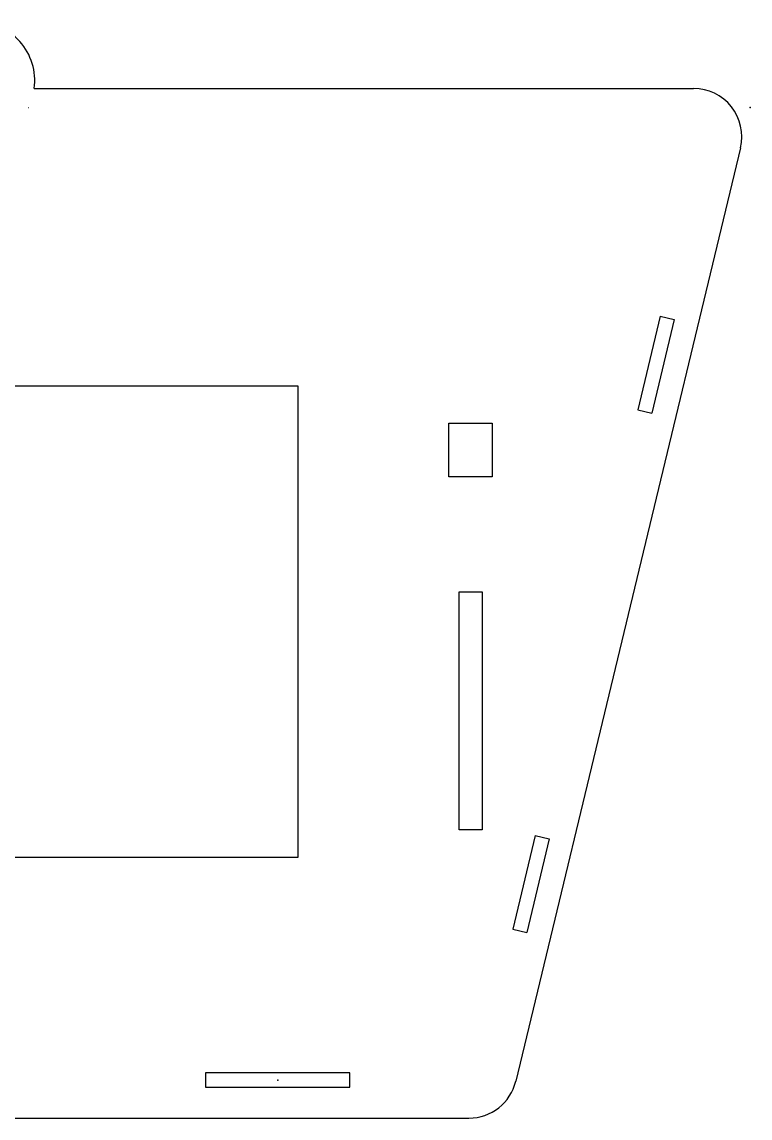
# Model space of a CAD drawing. Header units: centimetres. Extents: x 0 to 967, y -13 to 94.
# Drawn here: x 44.43 to 59.57, y 35.06 to 57.84 of the extents above; entities that cross this region are included whole.
import ezdxf

# ---------------------------------------------------------------- set-up
doc = ezdxf.new("R2010")
doc.units = ezdxf.units.CM
doc.header["$MEASUREMENT"] = 0
doc.layers.add('Picnic Basket-v2.1 v1_Picnic Basket-v2.1 v1_Picnic Basket-v1.3 v1_Picnic Basket-v1.2 v1_Picnic Basket-v1 v3_0', color=7, linetype='Continuous')

msp = doc.modelspace()

# ---------------------------------------------------------------- linework, layer by layer
at = {"layer": 'Picnic Basket-v2.1 v1_Picnic Basket-v2.1 v1_Picnic Basket-v1.3 v1_Picnic Basket-v1.2 v1_Picnic Basket-v1 v3_0'}
for p, q in [((44.691, 56.461), (58.393, 56.461)), ((44.566, 56.063), (44.567, 56.063)), ((59.365, 55.227), (54.696, 35.829)), ((57.7, 51.729), (57.232, 49.784)), ((57.7, 51.729), (57.992, 51.658)), ((57.992, 51.658), (57.524, 49.714)), ((50.174, 50.276), (33.854, 50.276)), ((50.174, 40.484), (50.174, 50.276)), ((57.232, 49.784), (57.524, 49.714)), ((53.308, 48.389), (53.308, 49.504)), ((53.308, 49.504), (54.208, 49.504)), ((54.208, 49.504), (54.208, 48.389)), ((54.208, 48.389), (53.308, 48.389)), ((53.52, 41.05), (53.52, 46)), ((53.52, 46), (54, 46)), ((54, 46), (54, 41.05)), ((54, 41.05), (53.52, 41.05)), ((55.102, 40.937), (54.634, 38.992)), ((55.394, 40.867), (54.926, 38.922)), ((55.102, 40.937), (55.394, 40.867)), ((33.854, 40.484), (50.174, 40.484)), ((54.634, 38.992), (54.926, 38.922)), ((48.25, 36.004), (48.25, 35.704)), ((51.25, 36.004), (48.25, 36.004)), ((51.25, 35.704), (51.25, 36.004)), ((48.25, 35.704), (51.25, 35.704)), ((30.309, 35.063), (53.723, 35.063))]:
    msp.add_line(p, q, dxfattribs=at)
for centre, radius, start, end in [((43.479, 56.621), 1.222, 352.4753, 91.1729), ((58.393, 55.461), 1, 346.4654, 90), ((43.479, 56.621), 1.222, 332.846, 332.8522), ((53.723, 36.063), 1, 269.9976, 346.4612)]:
    msp.add_arc(centre, radius, start, end, dxfattribs=at)
for p in [(59.566, 56.063), (49.75, 35.854)]:
    msp.add_point(p, dxfattribs=at)

doc.saveas('drawing.dxf')
